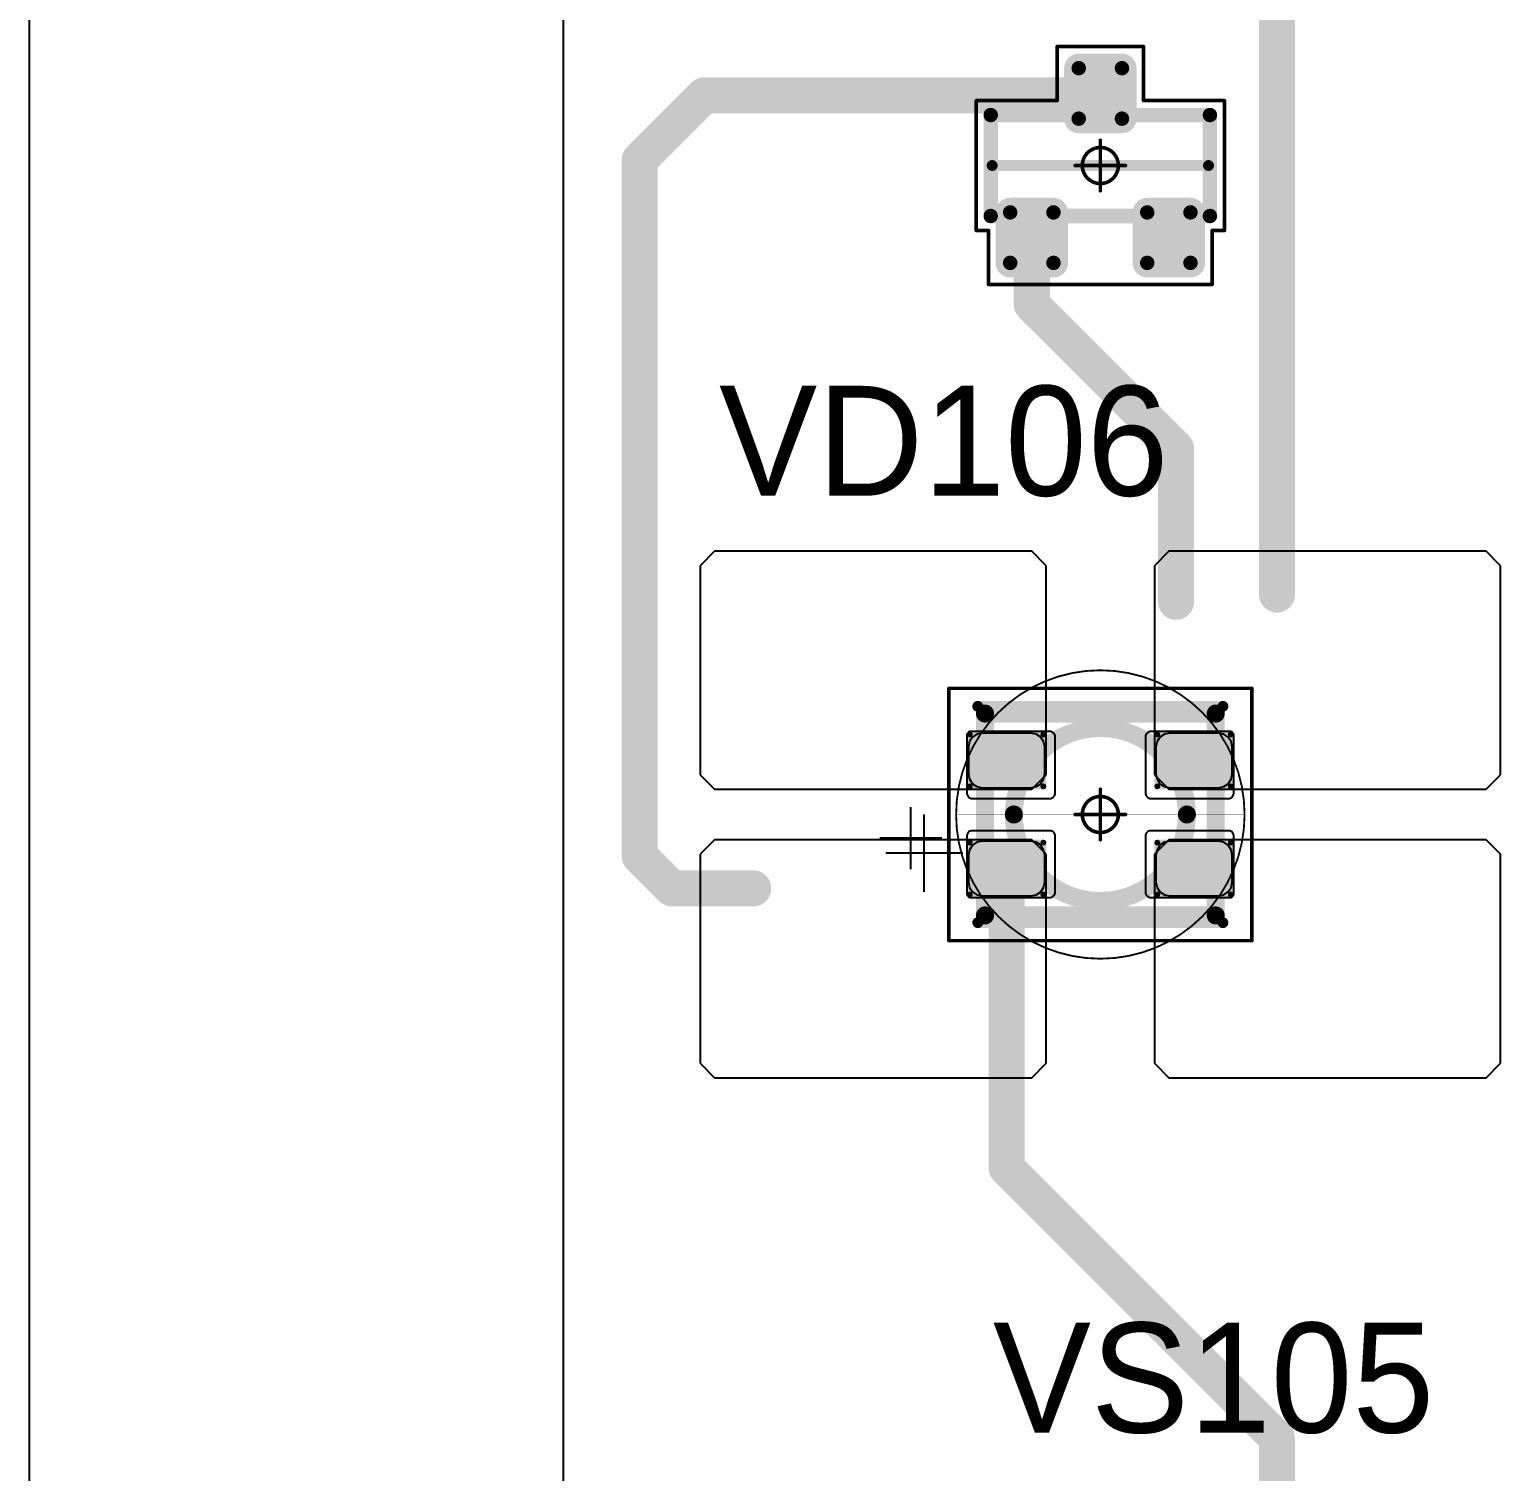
# Model space of a CAD drawing. Header units: millimetres. Extents: x 0 to 400, y 0 to 511.
# Drawn here: x 165.15 to 185.55, y 112.39 to 132.39 of the extents above; entities that cross this region are included whole.
import ezdxf

# ---------------------------------------------------------------- set-up
doc = ezdxf.new("R2010")
doc.units = ezdxf.units.MM
for name, color, linetype in [('Mechanical13', 56, 'Continuous'), ('Mechanical15', 56, 'Continuous'), ('Mechanical2', 216, 'Continuous'), ('TopLayer', 1, 'Continuous'), ('TopOverlay', 2, 'Continuous'), ('TopPaste', 8, 'Continuous'), ('TopSolder', 216, 'Continuous')]:
    doc.layers.add(name, color=color, linetype=linetype)

# ---------------------------------------------------------------- blocks, each defined once
blk = doc.blocks.new('SOT23_491')
at = {"layer": 'Mechanical13', "const_width": 0.2}
for points in [[(-0.7, 1.52), (0.7, 1.52)], [(-0.7, 1.52), (-0.7, -1.52)], [(0.7, 1.52), (0.7, -1.52)], [(-0.7, -1.52), (0.7, -1.52)]]:
    blk.add_lwpolyline(points, dxfattribs=at)
at = {"layer": 'Mechanical13', "const_width": 0.1}
for points in [[(-0.75, 1.52, 1), (-0.65, 1.52, 1)], [(-0.75, 1.52, 1), (-0.65, 1.52, 1)], [(0.65, 1.52, 1), (0.75, 1.52, 1)], [(0.65, 1.52, 1), (0.75, 1.52, 1)], [(-0.75, -1.52, 1), (-0.65, -1.52, 1)], [(-0.75, -1.52, 1), (-0.65, -1.52, 1)], [(0.65, -1.52, 1), (0.75, -1.52, 1)], [(0.65, -1.52, 1), (0.75, -1.52, 1)]]:
    blk.add_lwpolyline(points, format="xyb", close=True, dxfattribs=at)
at = {"layer": 'Mechanical15', "const_width": 0.05}
for points in [[(-0.9, 1.72), (-0.9, 1.55)], [(-0.9, 1.72), (0.9, 1.72)], [(0.9, 1.72), (0.9, 0.6)], [(-1.65, 1.55), (-1.65, -1.55)], [(-1.65, 1.55), (-0.9, 1.55)], [(0.9, 0.6), (1.65, 0.6)], [(1.65, 0.6), (1.65, -0.6)], [(0, 0.35), (0, -0.35)], [(-0.35, 0), (0.35, 0)], [(0.9, -0.6), (1.65, -0.6)], [(0.9, -0.6), (0.9, -1.72)], [(-1.65, -1.55), (-0.9, -1.55)], [(-0.9, -1.55), (-0.9, -1.72)], [(-0.9, -1.72), (0.9, -1.72)]]:
    blk.add_lwpolyline(points, dxfattribs=at)
at = {"layer": 'Mechanical15'}
for points, const_width in [([(-0.913, 1.72, 1), (-0.888, 1.72, 1)], 0.025), ([(-0.913, 1.72, 1), (-0.888, 1.72, 1)], 0.025), ([(0.888, 1.72, 1), (0.913, 1.72, 1)], 0.025), ([(0.888, 1.72, 1), (0.913, 1.72, 1)], 0.025), ([(-1.662, 1.55, 1), (-1.637, 1.55, 1)], 0.025), ([(-1.662, 1.55, 1), (-1.637, 1.55, 1)], 0.025), ([(-0.913, 1.55, 1), (-0.888, 1.55, 1)], 0.025), ([(-0.913, 1.55, 1), (-0.888, 1.55, 1)], 0.025), ([(0.888, 0.6, 1), (0.913, 0.6, 1)], 0.025), ([(0.888, 0.6, 1), (0.913, 0.6, 1)], 0.025), ([(1.637, 0.6, 1), (1.662, 0.6, 1)], 0.025), ([(1.637, 0.6, 1), (1.662, 0.6, 1)], 0.025), ([(0.25, 0, 1), (-0.25, 0, 1)], 0.05), ([(-0.012, 0.35, 1), (0.012, 0.35, 1)], 0.025), ([(-0.362, 0, 1), (-0.337, 0, 1)], 0.025), ([(-0.262, 0, 1), (-0.238, 0, 1)], 0.025), ([(0.238, 0, 1), (0.262, 0, 1)], 0.025), ([(0.337, 0, 1), (0.362, 0, 1)], 0.025), ([(-0.012, -0.35, 1), (0.012, -0.35, 1)], 0.025), ([(0.888, -0.6, 1), (0.913, -0.6, 1)], 0.025), ([(0.888, -0.6, 1), (0.913, -0.6, 1)], 0.025), ([(1.637, -0.6, 1), (1.662, -0.6, 1)], 0.025), ([(1.637, -0.6, 1), (1.662, -0.6, 1)], 0.025), ([(-1.662, -1.55, 1), (-1.637, -1.55, 1)], 0.025), ([(-1.662, -1.55, 1), (-1.637, -1.55, 1)], 0.025), ([(-0.913, -1.55, 1), (-0.888, -1.55, 1)], 0.025), ([(-0.913, -1.55, 1), (-0.888, -1.55, 1)], 0.025), ([(-0.913, -1.72, 1), (-0.888, -1.72, 1)], 0.025), ([(-0.913, -1.72, 1), (-0.888, -1.72, 1)], 0.025), ([(0.888, -1.72, 1), (0.913, -1.72, 1)], 0.025), ([(0.888, -1.72, 1), (0.913, -1.72, 1)], 0.025)]:
    blk.add_lwpolyline(points, format="xyb", close=True, dxfattribs=dict(at, const_width=const_width))
at = {"layer": 'TopLayer', "const_width": 0.1}
for points in [[(-1.4, 1.25, 1), (-1.3, 1.25, 1)], [(-0.7, 1.25, 1), (-0.6, 1.25, 1)], [(-1.4, 0.65, 1), (-1.3, 0.65, 1)], [(-0.7, 0.65, 1), (-0.6, 0.65, 1)], [(0.6, 0.3, 1), (0.7, 0.3, 1)], [(1.3, 0.3, 1), (1.4, 0.3, 1)], [(0.6, -0.3, 1), (0.7, -0.3, 1)], [(1.3, -0.3, 1), (1.4, -0.3, 1)], [(-1.4, -0.65, 1), (-1.3, -0.65, 1)], [(-0.7, -0.65, 1), (-0.6, -0.65, 1)], [(-1.4, -1.25, 1), (-1.3, -1.25, 1)], [(-0.7, -1.25, 1), (-0.6, -1.25, 1)]]:
    blk.add_lwpolyline(points, format="xyb", close=True, dxfattribs=at)
at = {"layer": 'TopLayer'}
for points in [[(-1.45, 1.25), (-1.45, 0.65), (-0.55, 1.25), (-0.55, 0.65)], [(-1.35, 1.35), (-1.35, 0.55), (-0.65, 1.35), (-0.65, 0.55)], [(0.55, 0.3), (0.55, -0.3), (1.45, 0.3), (1.45, -0.3)], [(0.65, 0.4), (0.65, -0.4), (1.35, 0.4), (1.35, -0.4)], [(-1.35, -0.55), (-1.35, -1.35), (-0.65, -0.55), (-0.65, -1.35)], [(-1.45, -0.65), (-1.45, -1.25), (-0.55, -0.65), (-0.55, -1.25)]]:
    blk.add_solid(points, dxfattribs=at)
at = {"layer": 'TopOverlay', "const_width": 0.15}
blk.add_lwpolyline([(0, 1.5), (0, -1.5)], dxfattribs=at)
at = {"layer": 'TopOverlay', "const_width": 0.075}
for points in [[(-0.038, 1.5, 1), (0.038, 1.5, 1)], [(-0.038, -1.5, 1), (0.038, -1.5, 1)]]:
    blk.add_lwpolyline(points, format="xyb", close=True, dxfattribs=at)
at = {"layer": 'TopPaste', "const_width": 0.075}
for points in [[(-1.387, 1.25, 1), (-1.313, 1.25, 1)], [(-0.687, 1.25, 1), (-0.613, 1.25, 1)], [(-1.387, 0.65, 1), (-1.313, 0.65, 1)], [(-0.687, 0.65, 1), (-0.613, 0.65, 1)], [(0.613, 0.3, 1), (0.687, 0.3, 1)], [(1.313, 0.3, 1), (1.387, 0.3, 1)], [(0.613, -0.3, 1), (0.687, -0.3, 1)], [(1.313, -0.3, 1), (1.387, -0.3, 1)], [(-1.387, -0.65, 1), (-1.313, -0.65, 1)], [(-0.687, -0.65, 1), (-0.613, -0.65, 1)], [(-1.387, -1.25, 1), (-1.313, -1.25, 1)], [(-0.687, -1.25, 1), (-0.613, -1.25, 1)]]:
    blk.add_lwpolyline(points, format="xyb", close=True, dxfattribs=at)
at = {"layer": 'TopPaste'}
for points in [[(-1.425, 1.25), (-1.425, 0.65), (-0.575, 1.25), (-0.575, 0.65)], [(-1.35, 1.325), (-1.35, 0.575), (-0.65, 1.325), (-0.65, 0.575)], [(0.575, 0.3), (0.575, -0.3), (1.425, 0.3), (1.425, -0.3)], [(0.65, 0.375), (0.65, -0.375), (1.35, 0.375), (1.35, -0.375)], [(-1.35, -0.575), (-1.35, -1.325), (-0.65, -0.575), (-0.65, -1.325)], [(-1.425, -0.65), (-1.425, -1.25), (-0.575, -0.65), (-0.575, -1.25)]]:
    blk.add_solid(points, dxfattribs=at)
at = {"layer": 'TopSolder', "const_width": 0.202}
for points in [[(-1.451, 1.25, 1), (-1.249, 1.25, 1)], [(-0.751, 1.25, 1), (-0.549, 1.25, 1)], [(-1.451, 0.65, 1), (-1.249, 0.65, 1)], [(-0.751, 0.65, 1), (-0.549, 0.65, 1)], [(0.549, 0.3, 1), (0.751, 0.3, 1)], [(1.249, 0.3, 1), (1.451, 0.3, 1)], [(0.549, -0.3, 1), (0.751, -0.3, 1)], [(1.249, -0.3, 1), (1.451, -0.3, 1)], [(-1.451, -0.65, 1), (-1.249, -0.65, 1)], [(-0.751, -0.65, 1), (-0.549, -0.65, 1)], [(-1.451, -1.25, 1), (-1.249, -1.25, 1)], [(-0.751, -1.25, 1), (-0.549, -1.25, 1)]]:
    blk.add_lwpolyline(points, format="xyb", close=True, dxfattribs=at)
at = {"layer": 'TopSolder'}
for points in [[(-1.35, 1.452), (-1.35, 0.448), (-0.65, 1.452), (-0.65, 0.448)], [(-1.552, 1.25), (-1.552, 0.65), (-0.448, 1.25), (-0.448, 0.65)], [(0.65, 0.502), (0.65, -0.502), (1.35, 0.502), (1.35, -0.502)], [(0.448, 0.3), (0.448, -0.3), (1.552, 0.3), (1.552, -0.3)], [(-1.35, -0.448), (-1.35, -1.452), (-0.65, -0.448), (-0.65, -1.452)], [(-1.552, -0.65), (-1.552, -1.25), (-0.448, -0.65), (-0.448, -1.25)]]:
    blk.add_solid(points, dxfattribs=at)
blk = doc.blocks.new('E65F_695')
at = {"layer": 'Mechanical13'}
for p, q in [((2.441, 1.071), (2.441, 0)), ((1.905, 0.536), (2.976, 0.536))]:
    blk.add_line(p, q, dxfattribs=at)
at = {"layer": 'Mechanical13', "const_width": 0.25}
for points in [[(-1.6, 1.4), (-1.6, -1.4)], [(1.6, 1.4), (-1.6, 1.4)], [(1.6, 1.4), (1.6, -1.4)], [(1.6, -1.4), (-1.6, -1.4)]]:
    blk.add_lwpolyline(points, dxfattribs=at)
at = {"layer": 'Mechanical13'}
for points, const_width in [([(-1.663, 1.4, 1), (-1.538, 1.4, 1)], 0.125), ([(-1.663, 1.4, 1), (-1.538, 1.4, 1)], 0.125), ([(1.537, 1.4, 1), (1.662, 1.4, 1)], 0.125), ([(1.537, 1.4, 1), (1.662, 1.4, 1)], 0.125), ([(1.2, 0, 1), (-1.2, 0, 1)], 0.25), ([(-1.263, 0, 1), (-1.138, 0, 1)], 0.125), ([(1.137, 0, 1), (1.262, 0, 1)], 0.125), ([(-1.663, -1.4, 1), (-1.538, -1.4, 1)], 0.125), ([(-1.663, -1.4, 1), (-1.538, -1.4, 1)], 0.125), ([(1.537, -1.4, 1), (1.662, -1.4, 1)], 0.125), ([(1.537, -1.4, 1), (1.662, -1.4, 1)], 0.125)]:
    blk.add_lwpolyline(points, format="xyb", close=True, dxfattribs=dict(at, const_width=const_width))
at = {"layer": 'Mechanical15', "const_width": 0.05}
for points in [[(2.1, 1.75), (-2.1, 1.75)], [(-2.1, 1.75), (-2.1, -1.75)], [(2.1, 1.75), (2.1, -1.75)], [(0, 0.35), (0, -0.35)], [(0, 0.35), (0, -0.35)], [(0.35, 0), (-0.35, 0)], [(0.35, 0), (-0.35, 0)], [(2.1, -1.75), (-2.1, -1.75)]]:
    blk.add_lwpolyline(points, dxfattribs=at)
at = {"layer": 'Mechanical15'}
for points, const_width in [([(-2.113, 1.75, 1), (-2.088, 1.75, 1)], 0.025), ([(-2.113, 1.75, 1), (-2.088, 1.75, 1)], 0.025), ([(2.087, 1.75, 1), (2.112, 1.75, 1)], 0.025), ([(2.087, 1.75, 1), (2.112, 1.75, 1)], 0.025), ([(0.25, 0, 1), (-0.25, 0, 1)], 0.05), ([(0.25, 0, 1), (-0.25, 0, 1)], 0.05), ([(-0.013, 0.35, 1), (0.012, 0.35, 1)], 0.025), ([(-0.013, 0.35, 1), (0.012, 0.35, 1)], 0.025), ([(-0.363, 0, 1), (-0.338, 0, 1)], 0.025), ([(-0.363, 0, 1), (-0.338, 0, 1)], 0.025), ([(-0.263, 0, 1), (-0.238, 0, 1)], 0.025), ([(-0.263, 0, 1), (-0.238, 0, 1)], 0.025), ([(0.237, 0, 1), (0.262, 0, 1)], 0.025), ([(0.237, 0, 1), (0.262, 0, 1)], 0.025), ([(0.337, 0, 1), (0.362, 0, 1)], 0.025), ([(0.337, 0, 1), (0.362, 0, 1)], 0.025), ([(-0.013, -0.35, 1), (0.012, -0.35, 1)], 0.025), ([(-0.013, -0.35, 1), (0.012, -0.35, 1)], 0.025), ([(-2.113, -1.75, 1), (-2.088, -1.75, 1)], 0.025), ([(-2.113, -1.75, 1), (-2.088, -1.75, 1)], 0.025), ([(2.087, -1.75, 1), (2.112, -1.75, 1)], 0.025), ([(2.087, -1.75, 1), (2.112, -1.75, 1)], 0.025)]:
    blk.add_lwpolyline(points, format="xyb", close=True, dxfattribs=dict(at, const_width=const_width))
at = {"layer": 'TopLayer'}
for p, q in [((-5.35, 3.65), (-5.55, 3.45)), ((-0.95, 3.65), (-5.35, 3.65)), ((-5.35, 3.65), (-5.35, 3.65)), ((-0.75, 3.45), (-0.95, 3.65)), ((0.95, 3.65), (0.75, 3.45)), ((5.35, 3.65), (0.95, 3.65)), ((0.95, 3.65), (0.95, 3.65)), ((5.55, 3.45), (5.35, 3.65)), ((-5.55, 3.45), (-5.55, 3.45)), ((-5.55, 3.45), (-5.55, 0.55)), ((-0.75, 0.55), (-0.75, 3.45)), ((0.75, 3.45), (0.75, 3.45)), ((0.75, 3.45), (0.75, 0.55)), ((5.55, 0.55), (5.55, 3.45)), ((-5.55, 0.55), (-5.35, 0.35)), ((-0.95, 0.35), (-0.75, 0.55)), ((0.75, 0.55), (0.95, 0.35)), ((5.35, 0.35), (5.55, 0.55)), ((-5.35, 0.35), (-0.95, 0.35)), ((0.95, 0.35), (5.35, 0.35)), ((-5.35, -0.35), (-5.55, -0.55)), ((-0.95, -0.35), (-5.35, -0.35)), ((-5.35, -0.35), (-5.35, -0.35)), ((-0.75, -0.55), (-0.95, -0.35)), ((0.95, -0.35), (0.75, -0.55)), ((5.35, -0.35), (0.95, -0.35)), ((0.95, -0.35), (0.95, -0.35)), ((5.55, -0.55), (5.35, -0.35)), ((-5.55, -0.55), (-5.55, -0.55)), ((-5.55, -0.55), (-5.55, -3.45)), ((-0.75, -3.45), (-0.75, -0.55)), ((0.75, -0.55), (0.75, -0.55)), ((0.75, -0.55), (0.75, -3.45)), ((5.55, -3.45), (5.55, -0.55)), ((-5.55, -3.45), (-5.35, -3.65)), ((-0.95, -3.65), (-0.75, -3.45)), ((0.75, -3.45), (0.95, -3.65)), ((5.35, -3.65), (5.55, -3.45)), ((-5.35, -3.65), (-0.95, -3.65)), ((0.95, -3.65), (5.35, -3.65))]:
    blk.add_line(p, q, dxfattribs=at)
at = {"layer": 'TopLayer', "const_width": 0.04}
for points in [[(-1.83, 1.11, 1), (-1.79, 1.11, 1)], [(-0.81, 1.11, 1), (-0.77, 1.11, 1)], [(0.77, 1.11, 1), (0.81, 1.11, 1)], [(1.79, 1.11, 1), (1.83, 1.11, 1)], [(-1.83, 0.39, 1), (-1.79, 0.39, 1)], [(-0.81, 0.39, 1), (-0.77, 0.39, 1)], [(0.77, 0.39, 1), (0.81, 0.39, 1)], [(1.79, 0.39, 1), (1.83, 0.39, 1)], [(-1.83, -0.39, 1), (-1.79, -0.39, 1)], [(-0.81, -0.39, 1), (-0.77, -0.39, 1)], [(0.77, -0.39, 1), (0.81, -0.39, 1)], [(1.79, -0.39, 1), (1.83, -0.39, 1)], [(-1.83, -1.11, 1), (-1.79, -1.11, 1)], [(-0.81, -1.11, 1), (-0.77, -1.11, 1)], [(0.77, -1.11, 1), (0.81, -1.11, 1)], [(1.79, -1.11, 1), (1.83, -1.11, 1)]]:
    blk.add_lwpolyline(points, format="xyb", close=True, dxfattribs=at)
at = {"layer": 'TopLayer'}
for points in [[(-1.85, 1.11), (-1.85, 0.39), (-0.75, 1.11), (-0.75, 0.39)], [(-1.81, 1.15), (-1.81, 0.35), (-0.79, 1.15), (-0.79, 0.35)], [(0.75, 1.11), (0.75, 0.39), (1.85, 1.11), (1.85, 0.39)], [(0.79, 1.15), (0.79, 0.35), (1.81, 1.15), (1.81, 0.35)], [(-1.85, -0.39), (-1.85, -1.11), (-0.75, -0.39), (-0.75, -1.11)], [(-1.81, -0.35), (-1.81, -1.15), (-0.79, -0.35), (-0.79, -1.15)], [(0.75, -0.39), (0.75, -1.11), (1.85, -0.39), (1.85, -1.11)], [(0.79, -0.35), (0.79, -1.15), (1.81, -0.35), (1.81, -1.15)]]:
    blk.add_solid(points, dxfattribs=at)
at = {"layer": 'TopOverlay'}
for p, q in [((2.628, 0.757), (2.628, -0.1)), ((2.2, 0.328), (3.057, 0.328))]:
    blk.add_line(p, q, dxfattribs=at)
at = {"layer": 'TopOverlay', "const_width": 0.15}
for points in [[(1.7, 1.5), (-1.7, 1.5)], [(1.7, -1.5), (-1.7, -1.5)]]:
    blk.add_lwpolyline(points, dxfattribs=at)
at = {"layer": 'TopOverlay', "const_width": 0.075}
for points in [[(-1.738, 1.5, 1), (-1.663, 1.5, 1)], [(1.662, 1.5, 1), (1.737, 1.5, 1)], [(-1.738, -1.5, 1), (-1.663, -1.5, 1)], [(1.662, -1.5, 1), (1.737, -1.5, 1)]]:
    blk.add_lwpolyline(points, format="xyb", close=True, dxfattribs=at)
at = {"layer": 'TopPaste'}
for p, q in [((-1.773, 1.073), (-1.814, 1.011)), ((-1.711, 1.114), (-1.773, 1.073)), ((-1.638, 1.129), (-1.711, 1.114)), ((-0.963, 1.129), (-1.638, 1.129)), ((-0.889, 1.114), (-0.963, 1.129)), ((-0.827, 1.073), (-0.889, 1.114)), ((-0.786, 1.011), (-0.827, 1.073)), ((0.827, 1.073), (0.786, 1.011)), ((0.889, 1.114), (0.827, 1.073)), ((0.962, 1.129), (0.889, 1.114)), ((1.637, 1.129), (0.962, 1.129)), ((1.711, 1.114), (1.637, 1.129)), ((1.773, 1.073), (1.711, 1.114)), ((1.814, 1.011), (1.773, 1.073)), ((-1.814, 1.011), (-1.829, 0.938)), ((-1.829, 0.938), (-1.829, 0.563)), ((-0.771, 0.938), (-0.786, 1.011)), ((-0.771, 0.563), (-0.771, 0.938)), ((0.786, 1.011), (0.771, 0.938)), ((0.771, 0.938), (0.771, 0.563)), ((1.829, 0.938), (1.814, 1.011)), ((1.829, 0.563), (1.829, 0.938)), ((-1.829, 0.563), (-1.814, 0.489)), ((-1.814, 0.489), (-1.773, 0.427)), ((-1.773, 0.427), (-1.711, 0.386)), ((-0.889, 0.386), (-0.827, 0.427)), ((-0.827, 0.427), (-0.786, 0.489)), ((-0.786, 0.489), (-0.771, 0.563)), ((0.771, 0.563), (0.786, 0.489)), ((0.786, 0.489), (0.827, 0.427)), ((0.827, 0.427), (0.889, 0.386)), ((1.711, 0.386), (1.773, 0.427)), ((1.773, 0.427), (1.814, 0.489)), ((1.814, 0.489), (1.829, 0.563)), ((-1.711, 0.386), (-1.638, 0.371)), ((-1.638, 0.371), (-0.963, 0.371)), ((-0.963, 0.371), (-0.889, 0.386)), ((0.889, 0.386), (0.962, 0.371)), ((0.962, 0.371), (1.637, 0.371)), ((1.637, 0.371), (1.711, 0.386)), ((-1.711, -0.386), (-1.773, -0.427)), ((-1.638, -0.371), (-1.711, -0.386)), ((-0.963, -0.371), (-1.638, -0.371)), ((-0.889, -0.386), (-0.963, -0.371)), ((-0.827, -0.427), (-0.889, -0.386)), ((0.889, -0.386), (0.827, -0.427)), ((0.962, -0.371), (0.889, -0.386)), ((1.637, -0.371), (0.962, -0.371)), ((1.711, -0.386), (1.637, -0.371)), ((1.773, -0.427), (1.711, -0.386)), ((-1.814, -0.489), (-1.829, -0.563)), ((-1.829, -0.563), (-1.829, -0.938)), ((-1.773, -0.427), (-1.814, -0.489)), ((-0.786, -0.489), (-0.827, -0.427)), ((-0.771, -0.563), (-0.786, -0.489)), ((-0.771, -0.938), (-0.771, -0.563)), ((0.786, -0.489), (0.771, -0.563)), ((0.771, -0.563), (0.771, -0.938)), ((0.827, -0.427), (0.786, -0.489)), ((1.814, -0.489), (1.773, -0.427)), ((1.829, -0.563), (1.814, -0.489)), ((1.829, -0.938), (1.829, -0.563)), ((-1.829, -0.938), (-1.814, -1.011)), ((-1.814, -1.011), (-1.773, -1.073)), ((-0.827, -1.073), (-0.786, -1.011)), ((-0.786, -1.011), (-0.771, -0.938)), ((0.771, -0.938), (0.786, -1.011)), ((0.786, -1.011), (0.827, -1.073)), ((1.773, -1.073), (1.814, -1.011)), ((1.814, -1.011), (1.829, -0.938)), ((-1.773, -1.073), (-1.711, -1.114)), ((-1.711, -1.114), (-1.638, -1.129)), ((-1.638, -1.129), (-0.963, -1.129)), ((-0.963, -1.129), (-0.889, -1.114)), ((-0.889, -1.114), (-0.827, -1.073)), ((0.827, -1.073), (0.889, -1.114)), ((0.889, -1.114), (0.962, -1.129)), ((0.962, -1.129), (1.637, -1.129)), ((1.637, -1.129), (1.711, -1.114)), ((1.711, -1.114), (1.773, -1.073))]:
    blk.add_line(p, q, dxfattribs=at)
at = {"layer": 'TopSolder'}
for p, q in [((-1.842, 1.129), (-1.85, 1.111)), ((-1.85, 1.111), (-1.85, 1.101)), ((-1.85, 1.101), (-1.85, 1.101)), ((-1.85, 1.101), (-1.85, 0.301)), ((-1.828, 1.143), (-1.842, 1.129)), ((-1.81, 1.151), (-1.828, 1.143)), ((-1.8, 1.151), (-1.81, 1.151)), ((-0.7, 1.151), (-1.8, 1.151)), ((-0.685, 1.151), (-0.7, 1.151)), ((-0.7, 1.151), (-0.7, 1.151)), ((-0.658, 1.139), (-0.685, 1.151)), ((-0.636, 1.118), (-0.658, 1.139)), ((-0.625, 1.09), (-0.636, 1.118)), ((-0.625, 1.076), (-0.625, 1.09)), ((-0.625, 0.301), (-0.625, 1.076)), ((0.636, 1.118), (0.625, 1.09)), ((0.625, 1.09), (0.625, 1.076)), ((0.625, 1.076), (0.625, 1.076)), ((0.625, 1.076), (0.625, 0.301)), ((0.657, 1.139), (0.636, 1.118)), ((0.685, 1.151), (0.657, 1.139)), ((0.7, 1.151), (0.685, 1.151)), ((1.8, 1.151), (0.7, 1.151)), ((1.81, 1.151), (1.8, 1.151)), ((1.8, 1.151), (1.8, 1.151)), ((1.828, 1.143), (1.81, 1.151)), ((1.842, 1.129), (1.828, 1.143)), ((1.85, 1.111), (1.842, 1.129)), ((1.85, 1.101), (1.85, 1.111)), ((1.85, 0.301), (1.85, 1.101)), ((-1.85, 0.301), (-1.85, 0.286)), ((-1.85, 0.286), (-1.839, 0.258)), ((-1.839, 0.258), (-1.818, 0.237)), ((-1.818, 0.237), (-1.79, 0.226)), ((-1.79, 0.226), (-1.775, 0.226)), ((-1.775, 0.226), (-1.775, 0.226)), ((-1.775, 0.226), (-0.7, 0.226)), ((-0.7, 0.226), (-0.685, 0.226)), ((-0.685, 0.226), (-0.658, 0.237)), ((-0.658, 0.237), (-0.636, 0.258)), ((-0.636, 0.258), (-0.625, 0.286)), ((-0.625, 0.286), (-0.625, 0.301)), ((-0.625, 0.301), (-0.625, 0.301)), ((0.625, 0.301), (0.625, 0.286)), ((0.625, 0.286), (0.636, 0.258)), ((0.636, 0.258), (0.657, 0.237)), ((0.657, 0.237), (0.685, 0.226)), ((0.685, 0.226), (0.7, 0.226)), ((0.7, 0.226), (0.7, 0.226)), ((0.7, 0.226), (1.775, 0.226)), ((1.775, 0.226), (1.79, 0.226)), ((1.79, 0.226), (1.817, 0.237)), ((1.817, 0.237), (1.839, 0.258)), ((1.839, 0.258), (1.85, 0.286)), ((1.85, 0.286), (1.85, 0.301)), ((1.85, 0.301), (1.85, 0.301)), ((-1.839, -0.257), (-1.85, -0.285)), ((-1.85, -0.285), (-1.85, -0.299)), ((-1.85, -0.299), (-1.85, -0.299)), ((-1.85, -0.299), (-1.85, -1.099)), ((-1.818, -0.236), (-1.839, -0.257)), ((-1.79, -0.224), (-1.818, -0.236)), ((-1.775, -0.224), (-1.79, -0.224)), ((-0.7, -0.224), (-1.775, -0.224)), ((-0.685, -0.224), (-0.7, -0.224)), ((-0.7, -0.224), (-0.7, -0.224)), ((-0.658, -0.236), (-0.685, -0.224)), ((-0.636, -0.257), (-0.658, -0.236)), ((-0.625, -0.285), (-0.636, -0.257)), ((-0.625, -0.299), (-0.625, -0.285)), ((-0.625, -1.074), (-0.625, -0.299)), ((0.636, -0.257), (0.625, -0.285)), ((0.625, -0.285), (0.625, -0.299)), ((0.625, -0.299), (0.625, -0.299)), ((0.625, -0.299), (0.625, -1.074)), ((0.657, -0.236), (0.636, -0.257)), ((0.685, -0.224), (0.657, -0.236)), ((0.7, -0.224), (0.685, -0.224)), ((1.775, -0.224), (0.7, -0.224)), ((1.79, -0.224), (1.775, -0.224)), ((1.775, -0.224), (1.775, -0.224)), ((1.817, -0.236), (1.79, -0.224)), ((1.839, -0.257), (1.817, -0.236)), ((1.85, -0.285), (1.839, -0.257)), ((1.85, -0.299), (1.85, -0.285)), ((1.85, -1.099), (1.85, -0.299)), ((-1.85, -1.099), (-1.85, -1.109)), ((-1.85, -1.109), (-1.842, -1.128)), ((-1.842, -1.128), (-1.828, -1.142)), ((-1.828, -1.142), (-1.81, -1.149)), ((-1.81, -1.149), (-1.8, -1.149)), ((-1.8, -1.149), (-0.7, -1.149)), ((-1.8, -1.149), (-1.8, -1.149)), ((-0.7, -1.149), (-0.685, -1.149)), ((-0.685, -1.149), (-0.658, -1.138)), ((-0.658, -1.138), (-0.636, -1.117)), ((-0.636, -1.117), (-0.625, -1.089)), ((-0.625, -1.089), (-0.625, -1.074)), ((-0.625, -1.074), (-0.625, -1.074)), ((0.625, -1.074), (0.625, -1.089)), ((0.625, -1.089), (0.636, -1.117)), ((0.636, -1.117), (0.657, -1.138)), ((0.657, -1.138), (0.685, -1.149)), ((0.685, -1.149), (0.7, -1.149)), ((0.7, -1.149), (1.8, -1.149)), ((0.7, -1.149), (0.7, -1.149)), ((1.8, -1.149), (1.81, -1.149)), ((1.81, -1.149), (1.828, -1.142)), ((1.828, -1.142), (1.842, -1.128)), ((1.842, -1.128), (1.85, -1.109)), ((1.85, -1.109), (1.85, -1.099)), ((1.85, -1.099), (1.85, -1.099))]:
    blk.add_line(p, q, dxfattribs=at)

msp = doc.modelspace()

# ---------------------------------------------------------------- linework, layer by layer
at = {"layer": 'Mechanical2'}
for points, const_width in [([(182, 121.5, 1), (178, 121.5, 1)], 0.0254), ([(180, 123.5, 1), (180, 123.5, 1)], 0.0005), ([(177.994, 121.5, 1), (178.006, 121.5, 1)], 0.0127), ([(178, 121.5, 1), (178, 121.5, 1)], 0.0005), ([(181.994, 121.5, 1), (182.006, 121.5, 1)], 0.0127), ([(182, 121.5, 1), (182, 121.5, 1)], 0.0005), ([(180, 119.5, 1), (180, 119.5, 1)], 0.0005)]:
    msp.add_lwpolyline(points, format="xyb", close=True, dxfattribs=dict(at, const_width=const_width))
at = {"layer": 'Mechanical2', "const_width": 0.001}
for points in [[(180, 119.5), (180, 123.5)], [(178, 121.5), (182, 121.5)]]:
    msp.add_lwpolyline(points, dxfattribs=at)
at = {"layer": 'TopLayer'}
for p, q in [((165.15, 16.5), (165.15, 161.05)), ((172.55, 161.05), (172.55, 16.5))]:
    msp.add_line(p, q, dxfattribs=at)
at = {"layer": 'TopLayer', "const_width": 0.5}
for points in [[(182.45, 124.55), (182.45, 132.85)], [(173.612, 130.575), (174.512, 131.475)], [(174.512, 131.475), (179.912, 131.475)], [(173.612, 120.925), (173.612, 130.575)], [(179.05, 128.575), (179.05, 129.5)], [(179.05, 128.575), (181.05, 126.575)], [(181.05, 124.45), (181.05, 126.575)], [(173.612, 120.925), (174.062, 120.475)], [(178.7, 116.6), (178.7, 120.75)], [(174.062, 120.475), (175.187, 120.475)], [(178.7, 116.6), (182.45, 112.85)], [(182.45, 104.55), (182.45, 112.85)]]:
    msp.add_lwpolyline(points, dxfattribs=at)
at = {"layer": 'TopLayer', "const_width": 0.25}
for points in [[(174.387, 131.475, 1), (174.637, 131.475, 1)], [(174.387, 131.475, 1), (174.637, 131.475, 1)], [(179.787, 131.475, 1), (180.037, 131.475, 1)], [(173.487, 130.575, 1), (173.737, 130.575, 1)], [(173.487, 130.575, 1), (173.737, 130.575, 1)], [(178.925, 129.5, 1), (179.175, 129.5, 1)], [(178.925, 128.575, 1), (179.175, 128.575, 1)], [(178.925, 128.575, 1), (179.175, 128.575, 1)], [(180.925, 126.575, 1), (181.175, 126.575, 1)], [(180.925, 126.575, 1), (181.175, 126.575, 1)], [(180.925, 124.45, 1), (181.175, 124.45, 1)], [(182.325, 124.55, 1), (182.575, 124.55, 1)], [(173.487, 120.925, 1), (173.737, 120.925, 1)], [(173.487, 120.925, 1), (173.737, 120.925, 1)], [(178.575, 120.75, 1), (178.825, 120.75, 1)], [(173.937, 120.475, 1), (174.187, 120.475, 1)], [(173.937, 120.475, 1), (174.187, 120.475, 1)], [(175.062, 120.475, 1), (175.312, 120.475, 1)], [(178.575, 116.6, 1), (178.825, 116.6, 1)], [(178.575, 116.6, 1), (178.825, 116.6, 1)], [(182.325, 112.85, 1), (182.575, 112.85, 1)], [(182.325, 112.85, 1), (182.575, 112.85, 1)]]:
    msp.add_lwpolyline(points, format="xyb", close=True, dxfattribs=at)

# ---------------------------------------------------------------- block references
for name, p, rotation in [('SOT23_491', (180, 130.5), 90), ('E65F_695', (180, 121.5), 180)]:
    msp.add_blockref(name, p, dxfattribs=dict(rotation=rotation))

# ---------------------------------------------------------------- texts
at = {"layer": 'TopOverlay'}
for s, p in [('VD106', (174.714, 125.921)), ('VS105', (178.511, 112.928))]:
    msp.add_text(s, height=1.524, dxfattribs=at).set_placement(p)

doc.saveas('drawing.dxf')
